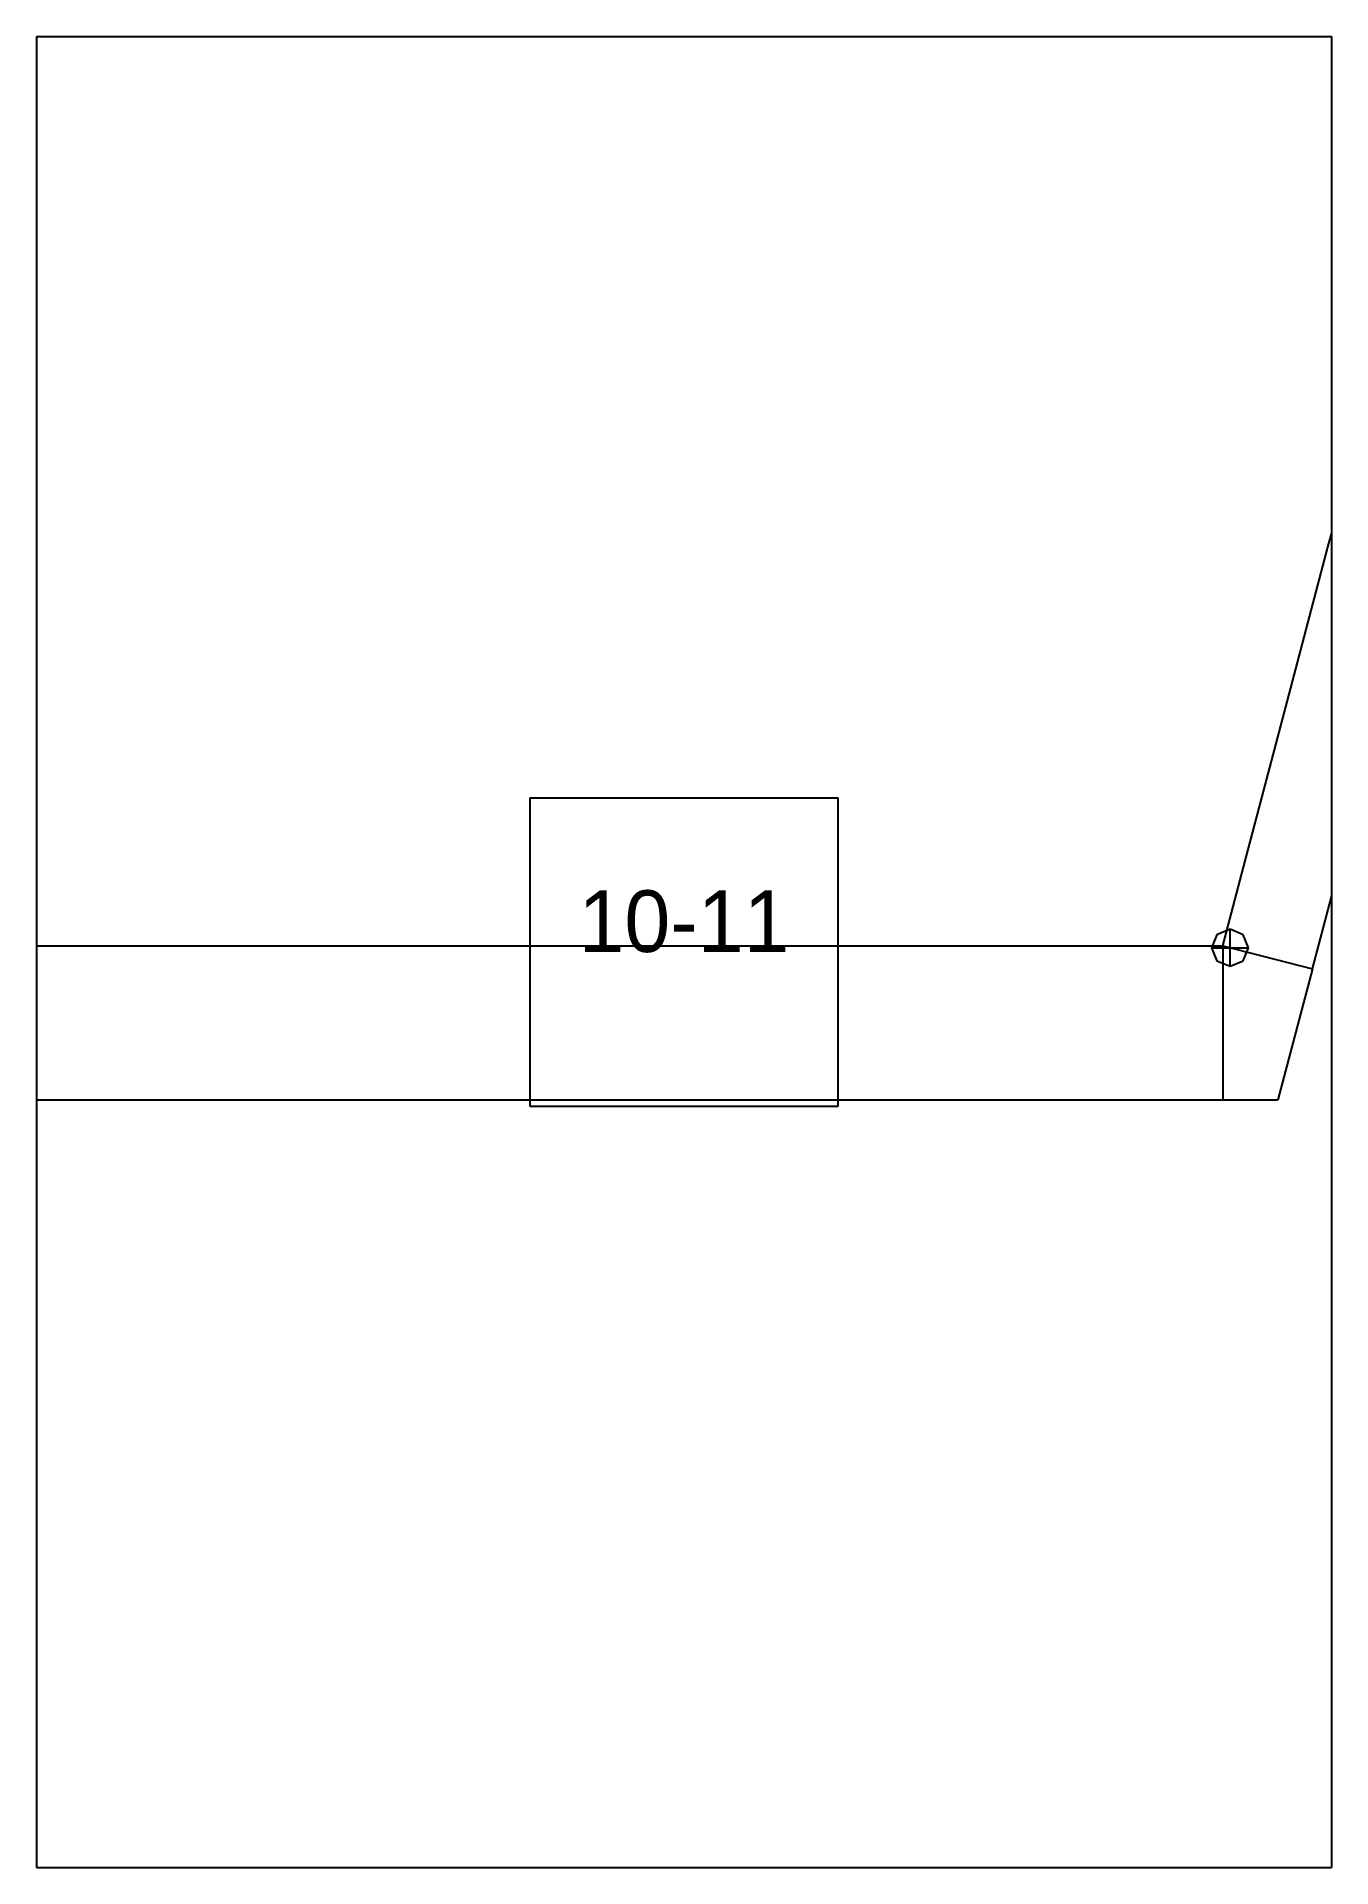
# Paper-space layout 'Plan 10-11' of a CAD drawing. Header units: metres, sheet in millimetres. Extents: x 0 to 210, y 0 to 297.
# The model-space entities are those that its viewports show. They can reach past a viewport. Long polylines and large blocks are cut down to what shows.
import ezdxf
from ezdxf.enums import TextEntityAlignment as Align

# ---------------------------------------------------------------- set-up
doc = ezdxf.new("R2010")
doc.units = ezdxf.units.M
for name, color, linetype in [('default', 7, 'Continuous'), ('TEXTLAYER', 7, 'Continuous'), ('VIEWPORTS', 7, 'Continuous')]:
    doc.layers.add(name, color=color, linetype=linetype)

msp = doc.modelspace()

# ---------------------------------------------------------------- linework, layer by layer
at = {"color": 9}
for p, q in [((2100, -2376), (2100, -2673)), ((2100, -2376), (2100, -2673)), ((2310, -2376), (2310, -2673)), ((2310, -2376), (2310, -2673)), ((1890, -2673), (2100, -2673)), ((1890, -2673), (2100, -2673)), ((2100, -2673), (2310, -2673)), ((2100, -2673), (2100, -2970)), ((2100, -2673), (2310, -2673)), ((2100, -2673), (2100, -2970)), ((2310, -2673), (2520, -2673)), ((2310, -2673), (2310, -2970)), ((2310, -2673), (2520, -2673)), ((2310, -2673), (2310, -2970)), ((2180, -2796.5), (2230, -2796.5)), ((2180, -2796.5), (2180, -2846.5)), ((2230, -2846.5), (2230, -2796.5)), ((2180, -2846.5), (2230, -2846.5)), ((1890, -2970), (2100, -2970)), ((2100, -2970), (2310, -2970)), ((2310, -2970), (2520, -2970))]:
    msp.add_line(p, q, dxfattribs=at)
at = {"layer": 'default', "color": 7, "linetype": 'Continuous'}
for p, q in [((2309.43, -2755.8), (2318.32, -2722.2)), ((2301.79, -2784.82), (2309.43, -2755.8)), ((2295.76, -2807.73), (2301.79, -2784.82)), ((2310.29, -2811.45), (2316.32, -2788.55)), ((2292.4, -2820.5), (2295.76, -2807.73)), ((2306.93, -2824.23), (2310.29, -2811.45)), ((2293.56, -2817.81), (2291.44, -2818.69)), ((2295.68, -2818.69), (2293.56, -2817.81)), ((2293.56, -2823.81), (2293.56, -2817.81)), ((1988.33, -2820.5), (2292.4, -2820.5)), ((2291.44, -2818.69), (2290.56, -2820.81)), ((2290.56, -2820.81), (2291.44, -2822.93)), ((2290.56, -2820.81), (2296.56, -2820.81)), ((2292.4, -2820.5), (2292.4, -2845.5)), ((2292.4, -2820.5), (2306.93, -2824.23)), ((2296.56, -2820.81), (2295.68, -2818.69)), ((2295.68, -2822.93), (2296.56, -2820.81)), ((2291.44, -2822.93), (2293.56, -2823.81)), ((2293.56, -2823.81), (2295.68, -2822.93)), ((2306.93, -2824.23), (2301.33, -2845.5)), ((1988.33, -2845.5), (2292.4, -2845.5)), ((2292.4, -2845.5), (2301.33, -2845.5))]:
    msp.add_line(p, q, dxfattribs=at)

# ---------------------------------------------------------------- texts
at = {"layer": 'TEXTLAYER', "color": 1}
msp.add_text('10-11', height=10, dxfattribs=at).set_placement((2205, -2821.5), align=Align.CENTER)

psp = doc.layouts.new('Plan 10-11')

# ---------------------------------------------------------------- viewports
at = {"layer": 'VIEWPORTS'}
psp.add_viewport(center=(105, 148.5), size=(210, 297), view_center_point=(2205, -2821.5), view_height=297, dxfattribs=at)

doc.saveas('drawing.dxf')
